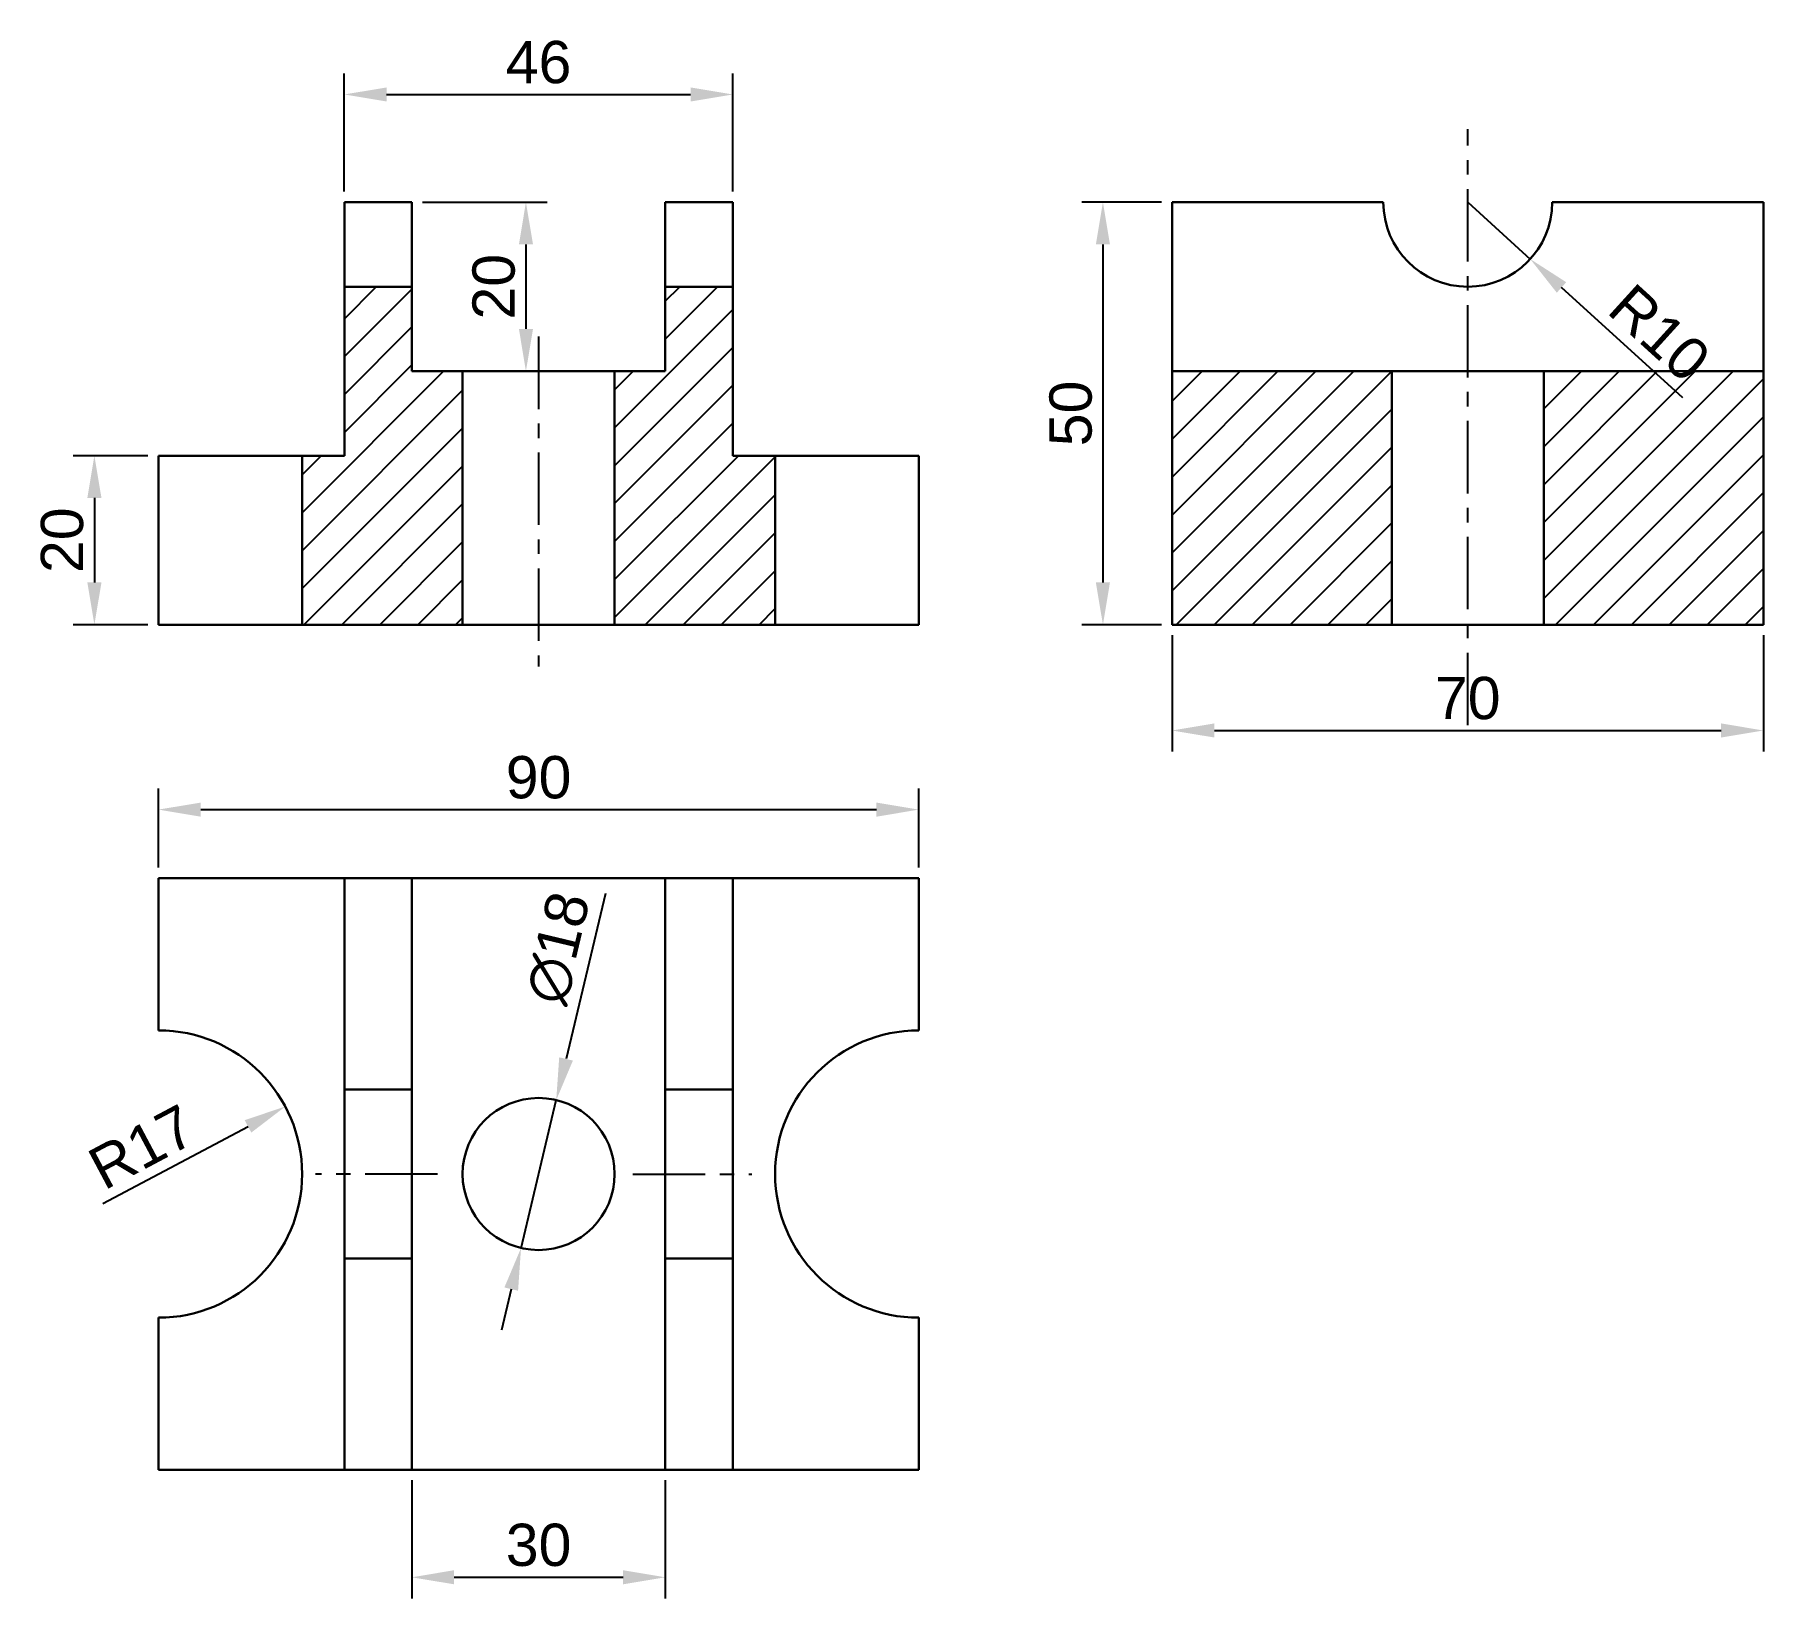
# Model space of a CAD drawing. Header units: millimetres. Extents: x 3750 to 3955, y 1503 to 1688.
import ezdxf

# ---------------------------------------------------------------- set-up
doc = ezdxf.new("R2010")
doc.units = ezdxf.units.MM
doc.header["$LTSCALE"] = 0.3
doc.linetypes.add('CENTER', pattern=[50.8, 31.75, -6.35, 6.35, -6.35])
doc.styles.get("Standard").update_dxf_attribs({"font": 'arial.ttf'})
doc.dimstyles.new('ISO-25', dxfattribs={"dimscale": 2, "dimtxt": 2.5, "dimasz": 2.5, "dimexe": 1.25, "dimexo": 0.625, "dimtad": 1, "dimtxsty": 'Standard', "dimcen": 2.5, "dimadec": 0, "dimazin": 0, "dimtfac": 1, "dimtmove": 0, "dimatfit": 3, "dimfxl": 1, "dimarcsym": 0})

# ---------------------------------------------------------------- blocks, each defined once
blk = doc.blocks.new('*D1')
at = {"color": 0, "lineweight": -2, "ltscale": 0.9, "transparency": 16777216}
for p, q in [((3883.69, 1667.92), (3874.25, 1667.92)), ((3876.75, 1662.92), (3876.75, 1622.92)), ((3883.69, 1617.92), (3874.25, 1617.92))]:
    blk.add_line(p, q, dxfattribs=at)
at = {"color": 0, "ltscale": 0.9, "transparency": 16777216}
for points in [[(3875.91, 1662.92), (3877.58, 1662.92), (3876.75, 1667.92)], [(3875.91, 1622.92), (3877.58, 1622.92), (3876.75, 1617.92)]]:
    blk.add_solid(points, dxfattribs=at)
at = {"layer": 'Defpoints', "color": 0, "ltscale": 0.9, "transparency": 16777216}
for p in [(3884.94, 1667.92), (3876.75, 1617.92), (3884.94, 1617.92)]:
    blk.add_point(p, dxfattribs=at)
at = {"color": 0, "ltscale": 0.9, "transparency": 16777216, "insert": (3872.95, 1642.92), "char_height": 5, "attachment_point": 5, "rotation": 90}
blk.add_mtext('50', dxfattribs=at)
blk = doc.blocks.new('*D2')
at = {"color": 0, "lineweight": -2, "ltscale": 0.9, "transparency": 16777216}
for p, q in [((3763.69, 1637.92), (3754.85, 1637.92)), ((3757.35, 1632.92), (3757.35, 1622.92)), ((3763.69, 1617.92), (3754.85, 1617.92))]:
    blk.add_line(p, q, dxfattribs=at)
at = {"color": 0, "ltscale": 0.9, "transparency": 16777216}
for points in [[(3756.52, 1632.92), (3758.19, 1632.92), (3757.35, 1637.92)], [(3756.52, 1622.92), (3758.19, 1622.92), (3757.35, 1617.92)]]:
    blk.add_solid(points, dxfattribs=at)
at = {"layer": 'Defpoints', "color": 0, "ltscale": 0.9, "transparency": 16777216}
for p in [(3764.94, 1637.92), (3757.35, 1617.92), (3764.94, 1617.92)]:
    blk.add_point(p, dxfattribs=at)
at = {"color": 0, "ltscale": 0.9, "transparency": 16777216, "insert": (3753.55, 1627.92), "char_height": 5, "attachment_point": 5, "rotation": 90}
blk.add_mtext('20', dxfattribs=at)
blk = doc.blocks.new('*D3')
at = {"color": 0, "lineweight": -2, "ltscale": 0.9, "transparency": 16777216}
for p, q in [((3786.94, 1669.17), (3786.94, 1683.17)), ((3832.94, 1669.17), (3832.94, 1683.17)), ((3791.94, 1680.67), (3827.94, 1680.67))]:
    blk.add_line(p, q, dxfattribs=at)
at = {"color": 0, "ltscale": 0.9, "transparency": 16777216}
for points in [[(3791.94, 1681.5), (3791.94, 1679.84), (3786.94, 1680.67)], [(3827.94, 1681.5), (3827.94, 1679.84), (3832.94, 1680.67)]]:
    blk.add_solid(points, dxfattribs=at)
at = {"layer": 'Defpoints', "color": 0, "ltscale": 0.9, "transparency": 16777216}
for p in [(3832.94, 1680.67), (3786.94, 1667.92), (3832.94, 1667.92)]:
    blk.add_point(p, dxfattribs=at)
at = {"color": 0, "ltscale": 0.9, "transparency": 16777216, "insert": (3809.94, 1684.47), "char_height": 5, "attachment_point": 5}
blk.add_mtext('46', dxfattribs=at)
blk = doc.blocks.new('*D5')
at = {"color": 0, "lineweight": -2, "ltscale": 0.9, "transparency": 16777216}
for p, q in [((3764.94, 1589.17), (3764.94, 1598.54)), ((3854.94, 1589.17), (3854.94, 1598.54)), ((3769.94, 1596.04), (3849.94, 1596.04))]:
    blk.add_line(p, q, dxfattribs=at)
at = {"color": 0, "ltscale": 0.9, "transparency": 16777216}
for points in [[(3769.94, 1596.87), (3769.94, 1595.2), (3764.94, 1596.04)], [(3849.94, 1596.87), (3849.94, 1595.2), (3854.94, 1596.04)]]:
    blk.add_solid(points, dxfattribs=at)
at = {"layer": 'Defpoints', "color": 0, "ltscale": 0.9, "transparency": 16777216}
for p in [(3854.94, 1596.04), (3764.94, 1587.92), (3854.94, 1587.92)]:
    blk.add_point(p, dxfattribs=at)
at = {"color": 0, "ltscale": 0.9, "transparency": 16777216, "insert": (3809.94, 1599.84), "char_height": 5, "attachment_point": 5}
blk.add_mtext('90', dxfattribs=at)
blk = doc.blocks.new('*D6')
at = {"color": 0, "lineweight": -2, "ltscale": 0.9, "transparency": 16777216}
for p, q in [((3884.94, 1616.67), (3884.94, 1602.9)), ((3954.94, 1616.67), (3954.94, 1602.9)), ((3889.94, 1605.4), (3949.94, 1605.4))]:
    blk.add_line(p, q, dxfattribs=at)
at = {"color": 0, "ltscale": 0.9, "transparency": 16777216}
for points in [[(3889.94, 1606.24), (3889.94, 1604.57), (3884.94, 1605.4)], [(3949.94, 1606.24), (3949.94, 1604.57), (3954.94, 1605.4)]]:
    blk.add_solid(points, dxfattribs=at)
at = {"layer": 'Defpoints', "color": 0, "ltscale": 0.9, "transparency": 16777216}
for p in [(3884.94, 1617.92), (3954.94, 1617.92), (3954.94, 1605.4)]:
    blk.add_point(p, dxfattribs=at)
at = {"color": 0, "ltscale": 0.9, "transparency": 16777216, "insert": (3919.94, 1609.21), "char_height": 5, "attachment_point": 5}
blk.add_mtext('70', dxfattribs=at)
blk = doc.blocks.new('*D7')
at = {"color": 0, "lineweight": -2, "ltscale": 0.9, "transparency": 16777216}
for p, q in [((3817.85, 1586.1), (3813.19, 1566.54)), ((3807.86, 1544.16), (3812.03, 1561.67)), ((3806.7, 1539.3), (3805.54, 1534.43))]:
    blk.add_line(p, q, dxfattribs=at)
at = {"color": 0, "ltscale": 0.9, "transparency": 16777216}
for points in [[(3812.38, 1566.73), (3814, 1566.34), (3812.03, 1561.67)], [(3805.89, 1539.49), (3807.51, 1539.1), (3807.86, 1544.16)]]:
    blk.add_solid(points, dxfattribs=at)
at = {"layer": 'Defpoints', "color": 0, "ltscale": 0.9, "transparency": 16777216}
for p in [(3812.03, 1561.67), (3807.86, 1544.16)]:
    blk.add_point(p, dxfattribs=at)
at = {"color": 0, "ltscale": 0.9, "transparency": 16777216, "insert": (3812.26, 1579.66), "char_height": 5, "attachment_point": 5, "rotation": 76.6043}
blk.add_mtext('∅18', dxfattribs=at)
blk = doc.blocks.new('*D8')
at = {"color": 0, "lineweight": -2, "ltscale": 0.9, "transparency": 16777216}
blk.add_line((3758.37, 1549.42), (3775.54, 1558.55), dxfattribs=at)
at = {"color": 0, "ltscale": 0.9, "transparency": 16777216}
blk.add_solid([(3775.14, 1559.29), (3775.93, 1557.82), (3779.95, 1560.9)], dxfattribs=at)
at = {"layer": 'Defpoints', "color": 0, "ltscale": 0.9, "transparency": 16777216}
for p in [(3779.95, 1560.9), (3764.94, 1552.92)]:
    blk.add_point(p, dxfattribs=at)
at = {"color": 0, "ltscale": 0.9, "transparency": 16777216, "insert": (3762.98, 1556.13), "char_height": 5, "attachment_point": 5, "rotation": 28.0225}
blk.add_mtext('R17', dxfattribs=at)
blk = doc.blocks.new('*D9')
at = {"color": 0, "lineweight": -2, "ltscale": 0.9, "transparency": 16777216}
for p, q in [((3796.19, 1667.92), (3810.94, 1667.92)), ((3808.44, 1662.92), (3808.44, 1652.92)), ((3796.19, 1647.92), (3810.94, 1647.92))]:
    blk.add_line(p, q, dxfattribs=at)
at = {"color": 0, "ltscale": 0.9, "transparency": 16777216}
for points in [[(3807.61, 1662.92), (3809.28, 1662.92), (3808.44, 1667.92)], [(3807.61, 1652.92), (3809.28, 1652.92), (3808.44, 1647.92)]]:
    blk.add_solid(points, dxfattribs=at)
at = {"layer": 'Defpoints', "color": 0, "ltscale": 0.9, "transparency": 16777216}
for p in [(3794.94, 1667.92), (3794.94, 1647.92), (3808.44, 1647.92)]:
    blk.add_point(p, dxfattribs=at)
at = {"color": 0, "ltscale": 0.9, "transparency": 16777216, "insert": (3804.64, 1657.92), "char_height": 5, "attachment_point": 5, "rotation": 90}
blk.add_mtext('20', dxfattribs=at)
blk = doc.blocks.new('*D10')
at = {"color": 0, "lineweight": -2, "ltscale": 0.9, "transparency": 16777216}
for p, q in [((3794.94, 1516.67), (3794.94, 1502.69)), ((3824.94, 1516.67), (3824.94, 1502.69)), ((3799.94, 1505.19), (3819.94, 1505.19))]:
    blk.add_line(p, q, dxfattribs=at)
at = {"color": 0, "ltscale": 0.9, "transparency": 16777216}
for points in [[(3799.94, 1506.03), (3799.94, 1504.36), (3794.94, 1505.19)], [(3819.94, 1506.03), (3819.94, 1504.36), (3824.94, 1505.19)]]:
    blk.add_solid(points, dxfattribs=at)
at = {"layer": 'Defpoints', "color": 0, "ltscale": 0.9, "transparency": 16777216}
for p in [(3794.94, 1517.92), (3824.94, 1517.92), (3824.94, 1505.19)]:
    blk.add_point(p, dxfattribs=at)
at = {"color": 0, "ltscale": 0.9, "transparency": 16777216, "insert": (3809.94, 1509), "char_height": 5, "attachment_point": 5}
blk.add_mtext('30', dxfattribs=at)
blk = doc.blocks.new('*D11')
at = {"color": 0, "lineweight": -2, "ltscale": 0.9, "transparency": 16777216}
for p, q in [((3919.94, 1667.92), (3927.34, 1661.19)), ((3945.42, 1644.76), (3931.04, 1657.83))]:
    blk.add_line(p, q, dxfattribs=at)
at = {"color": 0, "ltscale": 0.9, "transparency": 16777216}
blk.add_solid([(3931.6, 1658.45), (3930.48, 1657.21), (3927.34, 1661.19)], dxfattribs=at)
at = {"layer": 'Defpoints', "color": 0, "ltscale": 0.9, "transparency": 16777216}
for p in [(3919.94, 1667.92), (3927.34, 1661.19)]:
    blk.add_point(p, dxfattribs=at)
at = {"color": 0, "ltscale": 0.9, "transparency": 16777216, "insert": (3942.64, 1652.43), "char_height": 5, "attachment_point": 5, "rotation": 317.7394}
blk.add_mtext('R10', dxfattribs=at)

msp = doc.modelspace()

# ---------------------------------------------------------------- hatches: boundary and pattern name
at = {"ltscale": 0.9}
h = msp.add_hatch(dxfattribs=at)
h.set_pattern_fill('ANSI31', color=256)
h.paths.add_polyline_path([(3800.943, 1647.917), (3794.943, 1647.917), (3794.943, 1657.917), (3786.943, 1657.917), (3786.943, 1637.917), (3781.943, 1637.917), (3781.943, 1617.917), (3800.943, 1617.917)])
h.paths.add_polyline_path([(3837.943, 1637.917), (3832.943, 1637.917), (3832.943, 1657.917), (3824.943, 1657.917), (3824.943, 1647.917), (3818.943, 1647.917), (3818.943, 1617.917), (3837.943, 1617.917)])
h.paths.add_polyline_path([(3910.943, 1647.917), (3884.943, 1647.917), (3884.943, 1617.917), (3902.943, 1617.917), (3910.943, 1617.917)])
h.paths.add_polyline_path([(3954.943, 1637.917), (3954.943, 1647.917), (3928.943, 1647.917), (3928.943, 1617.917), (3936.943, 1617.917), (3954.943, 1617.917)])
h.paths.add_polyline_path([(3933.4, 1653.804), (3944.734, 1643.505), (3951.663, 1651.131), (3940.329, 1661.429)], flags=9)

# ---------------------------------------------------------------- linework, layer by layer
at = {"linetype": 'CENTER', "ltscale": 0.9}
for p, q in [((3919.943, 1606.031), (3919.943, 1676.553)), ((3809.943, 1652.015), (3809.943, 1612.985)), ((3797.973, 1552.917), (3783.532, 1552.917)), ((3821.106, 1552.917), (3835.171, 1552.917))]:
    msp.add_line(p, q, dxfattribs=at)
at = {"lineweight": 30}
for p, q in [((3794.943, 1667.917), (3786.943, 1667.917)), ((3786.943, 1667.917), (3786.943, 1637.917)), ((3794.943, 1647.917), (3794.943, 1667.917)), ((3832.943, 1667.917), (3824.943, 1667.917)), ((3824.943, 1667.917), (3824.943, 1647.917)), ((3832.943, 1637.917), (3832.943, 1667.917)), ((3884.943, 1617.917), (3884.943, 1667.917)), ((3884.943, 1667.917), (3909.943, 1667.917)), ((3929.943, 1667.917), (3954.943, 1667.917)), ((3954.943, 1637.917), (3954.943, 1667.917)), ((3824.943, 1647.917), (3794.943, 1647.917)), ((3884.943, 1647.917), (3954.943, 1647.917)), ((3764.943, 1637.917), (3764.943, 1617.917)), ((3764.943, 1637.917), (3786.943, 1637.917)), ((3854.943, 1637.917), (3832.943, 1637.917)), ((3854.943, 1617.917), (3854.943, 1637.917)), ((3884.943, 1617.917), (3884.943, 1637.917)), ((3954.943, 1637.917), (3954.943, 1617.917)), ((3764.943, 1617.917), (3854.943, 1617.917)), ((3902.943, 1617.917), (3884.943, 1617.917)), ((3936.943, 1617.917), (3902.943, 1617.917)), ((3954.943, 1617.917), (3936.943, 1617.917)), ((3764.943, 1587.917), (3786.943, 1587.917)), ((3764.943, 1587.917), (3764.943, 1569.917)), ((3786.943, 1587.917), (3786.943, 1517.917)), ((3794.943, 1587.917), (3786.943, 1587.917)), ((3794.943, 1587.917), (3794.943, 1517.917)), ((3794.943, 1587.917), (3824.943, 1587.917)), ((3824.943, 1587.917), (3824.943, 1517.917)), ((3824.943, 1587.917), (3832.943, 1587.917)), ((3832.943, 1587.917), (3832.943, 1517.917)), ((3832.943, 1587.917), (3854.943, 1587.917)), ((3854.943, 1587.917), (3854.943, 1569.917)), ((3786.943, 1562.917), (3794.943, 1562.917)), ((3824.943, 1562.917), (3832.943, 1562.917)), ((3786.943, 1542.917), (3794.943, 1542.917)), ((3824.943, 1542.917), (3832.943, 1542.917)), ((3764.943, 1535.917), (3764.943, 1517.917)), ((3854.943, 1535.917), (3854.943, 1517.917)), ((3786.943, 1517.917), (3764.943, 1517.917)), ((3786.943, 1517.917), (3794.943, 1517.917)), ((3824.943, 1517.917), (3794.943, 1517.917)), ((3832.943, 1517.917), (3824.943, 1517.917)), ((3854.943, 1517.917), (3832.943, 1517.917))]:
    msp.add_line(p, q, dxfattribs=at)
at = {"lineweight": 30, "ltscale": 0.9}
for p, q in [((3794.943, 1657.917), (3786.943, 1657.917)), ((3832.943, 1657.917), (3824.943, 1657.917)), ((3800.943, 1647.917), (3800.943, 1617.917)), ((3818.943, 1647.917), (3818.943, 1617.917)), ((3910.943, 1647.917), (3910.943, 1617.917)), ((3928.943, 1647.917), (3928.943, 1617.917)), ((3781.943, 1617.917), (3781.943, 1637.917)), ((3837.943, 1617.917), (3837.943, 1637.917))]:
    msp.add_line(p, q, dxfattribs=at)
at = {"lineweight": 30}
msp.add_circle((3809.943, 1552.917), 9, dxfattribs=at)
for centre, radius, start, end in [((3919.943, 1667.917), 10, 180, 0), ((3764.943, 1552.917), 17, 270, 90), ((3854.943, 1552.917), 17, 90, 270)]:
    msp.add_arc(centre, radius, start, end, dxfattribs=at)

# ---------------------------------------------------------------- dimensions: what is measured, and where the dimension line sits
at = {"ltscale": 0.9}
for base, p1, p2, picture, middle in [((3832.943, 1680.672), (3786.943, 1667.917), (3832.943, 1667.917), '*D3', (3809.943, 1684.474)), ((3954.943, 1605.403), (3884.943, 1617.917), (3954.943, 1617.917), '*D6', (3919.943, 1609.206)), ((3854.943, 1596.036), (3764.943, 1587.917), (3854.943, 1587.917), '*D5', (3809.943, 1599.839))]:
    dim = msp.add_linear_dim(base=base, p1=p1, p2=p2, dimstyle='ISO-25', dxfattribs=at)
    dim.commit()
    dim.dimension.update_dxf_attribs({"geometry": picture, "text_midpoint": middle})
dim = msp.add_linear_dim(base=(3808.443, 1647.917), p1=(3794.943, 1667.917), p2=(3794.943, 1647.917), angle=90, dimstyle='ISO-25', dxfattribs=at)
dim.commit()
dim.dimension.update_dxf_attribs({"geometry": '*D9', "text_midpoint": (3808.443, 1657.917), "dimtype": 160})
for base, p1, p2, picture, middle in [((3876.748, 1617.917), (3884.943, 1667.917), (3884.943, 1617.917), '*D1', (3872.945, 1642.917)), ((3757.355, 1617.917), (3764.943, 1637.917), (3764.943, 1617.917), '*D2', (3753.552, 1627.917))]:
    dim = msp.add_linear_dim(base=base, p1=p1, p2=p2, angle=90, dimstyle='ISO-25', dxfattribs=at)
    dim.commit()
    dim.dimension.update_dxf_attribs({"geometry": picture, "text_midpoint": middle})
dim = msp.add_radius_dim(center=(3919.943, 1667.917), mpoint=(3927.344, 1661.192), dimstyle='ISO-25', dxfattribs=at)
dim.commit()
dim.dimension.update_dxf_attribs({"geometry": '*D11', "text_midpoint": (3942.642, 1652.429)})
dim = msp.add_diameter_dim_2p(p1=(3807.858, 1544.162), p2=(3812.028, 1561.672), dimstyle='ISO-25', dxfattribs=at)
dim.commit()
dim.dimension.update_dxf_attribs({"geometry": '*D7', "text_midpoint": (3812.26, 1579.664)})
dim = msp.add_radius_dim(center=(3764.943, 1552.917), mpoint=(3779.95, 1560.904), dimstyle='ISO-25', dxfattribs=at)
dim.commit()
dim.dimension.update_dxf_attribs({"geometry": '*D8', "text_midpoint": (3764.745, 1552.812), "dimtype": 164})
dim = msp.add_linear_dim(base=(3824.943, 1505.192), p1=(3794.943, 1517.917), p2=(3824.943, 1517.917), dimstyle='ISO-25', dxfattribs=at)
dim.commit()
dim.dimension.update_dxf_attribs({"geometry": '*D10', "text_midpoint": (3809.943, 1505.192), "dimtype": 160})

doc.saveas('drawing.dxf')
